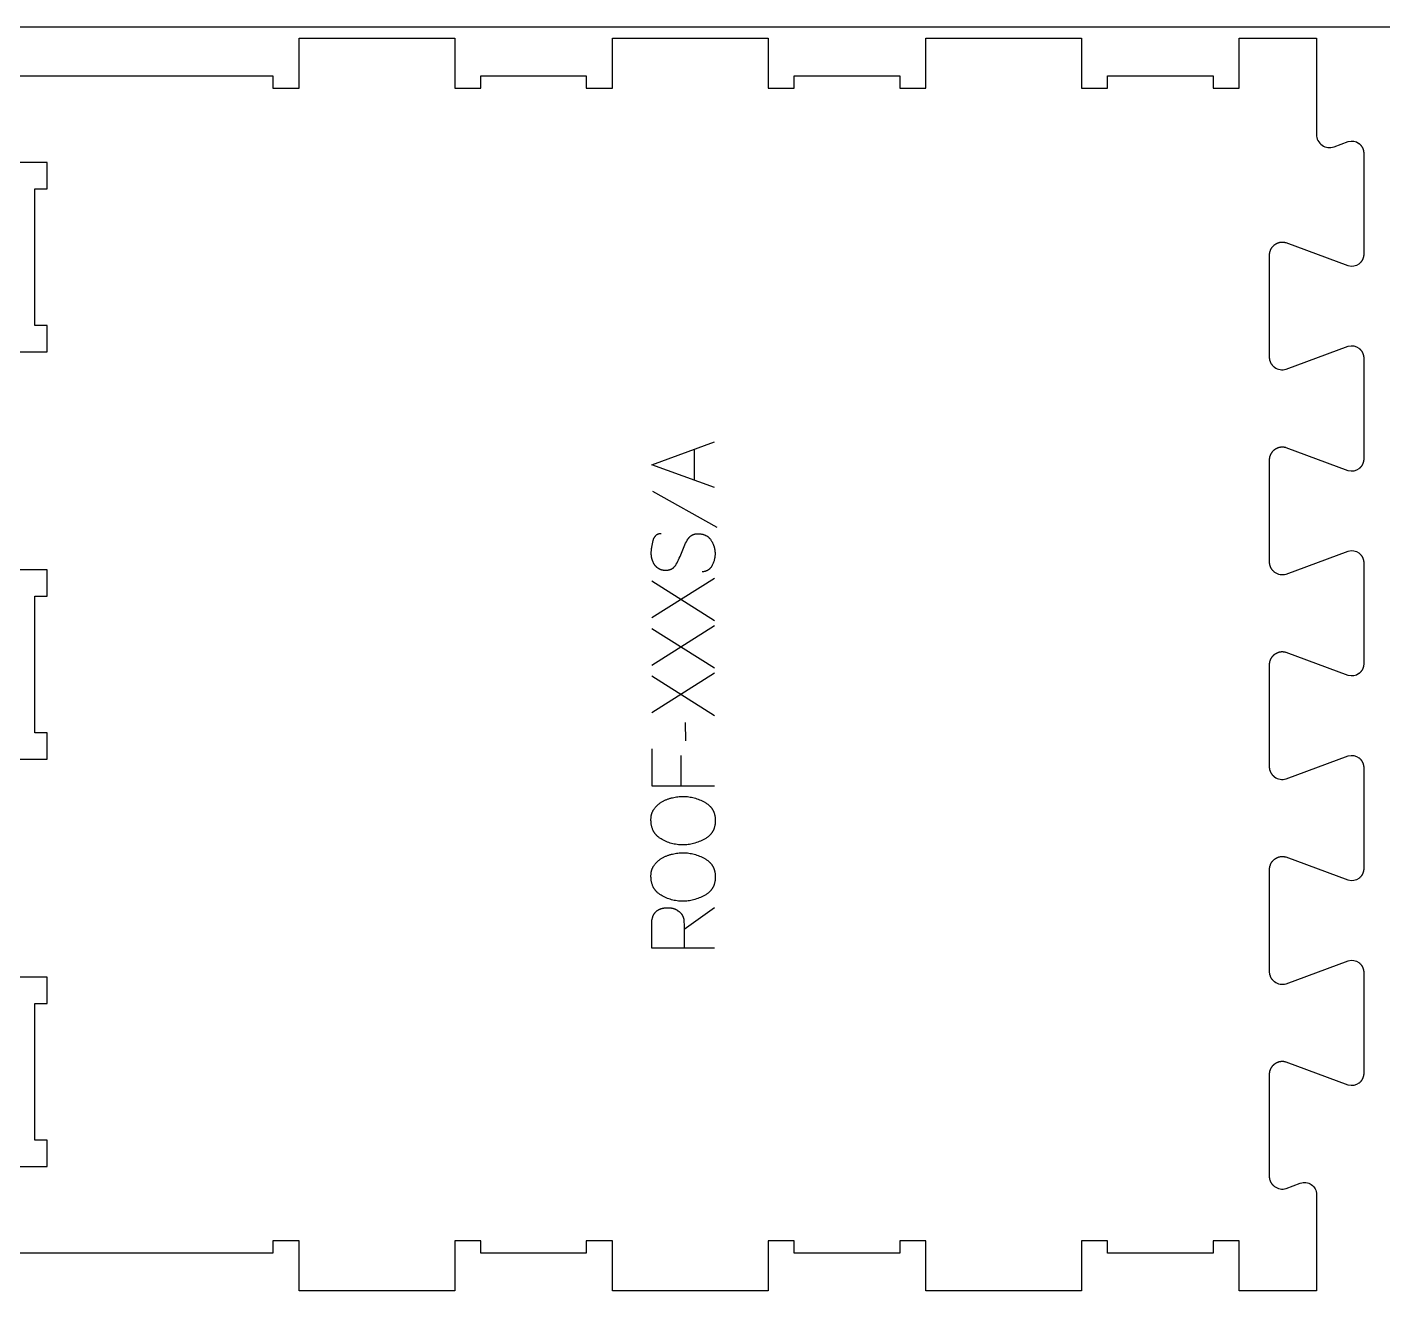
# Model space of a CAD drawing. Extents: x 0 to 4485, y 0 to 17041.
# Drawn here: x 648 to 1297, y 12606 to 13216 of the extents above; entities that cross this region are included whole.
import ezdxf

# ---------------------------------------------------------------- set-up
doc = ezdxf.new("R2010")
doc.units = 0
for name, color, linetype in [('0_SHEET_SPRUCEPLY_2440X122', 1, 'CONTINUOUS'), ('1_ANYTOOL_1MMDEEP_LABELS_S', 2, 'CONTINUOUS'), ('4_ANYTOOL_CUTTHROUGH_OUTSI', 5, 'CONTINUOUS')]:
    doc.layers.add(name, color=color, linetype=linetype)

msp = doc.modelspace()

# ---------------------------------------------------------------- linework, layer by layer
at = {"layer": '0_SHEET_SPRUCEPLY_2440X122'}
msp.add_lwpolyline([(371.7, 13215.62), (371.7, 11995.62), (2811.7, 11995.62), (2811.7, 13215.62)], close=True, dxfattribs=at)
at = {"layer": '1_ANYTOOL_1MMDEEP_LABELS_S', "color": 2}
for points in [[(976.97, 12995.24), (946.97, 13006.13), (976.97, 13017.19)], [(967.41, 12998.72), (967.41, 13013.63)], [(947.44, 12993.53), (978.21, 12976.34)], [(951.56, 12973.22), (951.37, 12973.21), (951.27, 12973.21), (951.18, 12973.2), (951.09, 12973.2), (951, 12973.19), (950.91, 12973.18), (950.83, 12973.16), (950.74, 12973.15), (950.66, 12973.14), (950.57, 12973.12), (950.49, 12973.1), (950.41, 12973.08), (950.32, 12973.06), (950.24, 12973.04), (950.16, 12973.01), (950.09, 12972.98), (950.01, 12972.96), (949.93, 12972.93), (949.86, 12972.9), (949.78, 12972.86), (949.71, 12972.83), (949.64, 12972.79), (949.57, 12972.75), (949.5, 12972.72), (949.43, 12972.67), (949.36, 12972.63), (949.29, 12972.59), (949.23, 12972.54), (949.16, 12972.5), (949.1, 12972.45), (949.04, 12972.4), (948.98, 12972.34), (948.91, 12972.29), (948.85, 12972.24), (948.8, 12972.18), (948.74, 12972.12), (948.68, 12972.06), (948.63, 12972), (948.57, 12971.94), (948.52, 12971.87), (948.47, 12971.8), (948.41, 12971.74), (948.36, 12971.67), (948.31, 12971.6), (948.27, 12971.52), (948.22, 12971.45), (948.17, 12971.37), (948.13, 12971.29), (948.08, 12971.21), (948.04, 12971.13), (948, 12971.05), (947.92, 12970.88), (947.84, 12970.71), (947.76, 12970.52), (947.7, 12970.33), (947.63, 12970.14), (947.57, 12969.94), (947.35, 12969.12), (947.16, 12968.33), (946.99, 12967.54), (946.86, 12966.77), (946.81, 12966.39), (946.76, 12966.01), (946.72, 12965.64), (946.69, 12965.27), (946.66, 12964.91), (946.64, 12964.54), (946.63, 12964.19), (946.63, 12963.83), (946.63, 12963.64), (946.63, 12963.44), (946.64, 12963.25), (946.65, 12963.06), (946.67, 12962.87), (946.69, 12962.68), (946.71, 12962.49), (946.74, 12962.31), (946.77, 12962.12), (946.8, 12961.94), (946.84, 12961.76), (946.88, 12961.57), (946.93, 12961.39), (946.98, 12961.22), (947.03, 12961.04), (947.08, 12960.86), (947.14, 12960.69), (947.2, 12960.51), (947.27, 12960.34), (947.34, 12960.17), (947.41, 12960), (947.49, 12959.83), (947.57, 12959.67), (947.65, 12959.5), (947.74, 12959.33), (947.83, 12959.17), (947.92, 12959.01), (948.02, 12958.85), (948.12, 12958.69), (948.23, 12958.53), (948.34, 12958.37), (948.45, 12958.22), (948.56, 12958.06), (948.68, 12957.91), (948.8, 12957.77), (948.93, 12957.63), (949.06, 12957.5), (949.19, 12957.37), (949.32, 12957.25), (949.46, 12957.13), (949.6, 12957.01), (949.74, 12956.91), (949.88, 12956.8), (950.03, 12956.7), (950.19, 12956.61), (950.34, 12956.52), (950.5, 12956.43), (950.66, 12956.35), (950.82, 12956.28), (950.99, 12956.21), (951.16, 12956.14), (951.34, 12956.08), (951.51, 12956.02), (951.69, 12955.97), (951.87, 12955.93), (952.06, 12955.89), (952.25, 12955.85), (952.44, 12955.82), (952.64, 12955.79), (952.83, 12955.77), (953.03, 12955.75), (953.24, 12955.74), (953.44, 12955.73), (953.66, 12955.73), (953.87, 12955.73), (954.08, 12955.74), (954.29, 12955.76), (954.49, 12955.77), (954.69, 12955.8), (954.89, 12955.83), (955.08, 12955.87), (955.27, 12955.91), (955.46, 12955.95), (955.64, 12956.01), (955.82, 12956.06), (955.99, 12956.13), (956.08, 12956.16), (956.16, 12956.2), (956.25, 12956.23), (956.33, 12956.27), (956.41, 12956.31), (956.5, 12956.35), (956.58, 12956.39), (956.66, 12956.44), (956.73, 12956.48), (956.81, 12956.53), (956.89, 12956.58), (956.96, 12956.63), (957.04, 12956.68), (957.11, 12956.73), (957.19, 12956.78), (957.26, 12956.84), (957.33, 12956.89), (957.4, 12956.95), (957.47, 12957.01), (957.54, 12957.07), (957.6, 12957.13), (957.67, 12957.19), (957.74, 12957.26), (957.8, 12957.32), (957.93, 12957.46), (958.05, 12957.6), (958.17, 12957.74), (958.29, 12957.9), (958.4, 12958.05), (958.51, 12958.22), (958.61, 12958.38), (958.71, 12958.56), (959.1, 12959.27), (959.48, 12960.01), (959.85, 12960.75), (960.21, 12961.52), (960.55, 12962.3), (960.89, 12963.09), (961.21, 12963.9), (961.52, 12964.73), (961.83, 12965.56), (962.16, 12966.36), (962.5, 12967.15), (962.86, 12967.91), (963.24, 12968.66), (963.63, 12969.38), (964.03, 12970.09), (964.46, 12970.77), (964.56, 12970.94), (964.68, 12971.1), (964.79, 12971.25), (964.85, 12971.33), (964.92, 12971.4), (964.98, 12971.47), (965.04, 12971.54), (965.1, 12971.61), (965.17, 12971.68), (965.23, 12971.75), (965.3, 12971.81), (965.37, 12971.87), (965.44, 12971.94), (965.51, 12972), (965.58, 12972.05), (965.65, 12972.11), (965.72, 12972.17), (965.8, 12972.22), (965.87, 12972.27), (965.95, 12972.33), (966.02, 12972.38), (966.1, 12972.42), (966.18, 12972.47), (966.26, 12972.52), (966.34, 12972.56), (966.42, 12972.6), (966.5, 12972.65), (966.59, 12972.68), (966.67, 12972.72), (966.76, 12972.76), (966.84, 12972.8), (966.93, 12972.83), (967.02, 12972.86), (967.11, 12972.89), (967.2, 12972.92), (967.29, 12972.95), (967.38, 12972.98), (967.57, 12973.02), (967.76, 12973.07), (967.96, 12973.1), (968.16, 12973.14), (968.36, 12973.16), (968.57, 12973.18), (968.78, 12973.19), (969, 12973.2), (969.22, 12973.2), (969.44, 12973.2), (969.67, 12973.19), (969.9, 12973.17), (970.13, 12973.15), (970.36, 12973.13), (970.58, 12973.09), (970.8, 12973.06), (971.02, 12973.02), (971.23, 12972.97), (971.44, 12972.92), (971.64, 12972.86), (971.84, 12972.8), (972.04, 12972.73), (972.24, 12972.66), (972.43, 12972.59), (972.61, 12972.5), (972.8, 12972.42), (972.97, 12972.33), (973.15, 12972.23), (973.32, 12972.13), (973.49, 12972.02), (973.65, 12971.91), (973.81, 12971.79), (973.97, 12971.67), (974.12, 12971.55), (974.27, 12971.41), (974.42, 12971.28), (974.56, 12971.13), (974.7, 12970.99), (974.83, 12970.84), (974.96, 12970.68), (975.09, 12970.52), (975.21, 12970.35), (975.33, 12970.18), (975.45, 12970), (975.67, 12969.64), (975.88, 12969.28), (976.07, 12968.91), (976.25, 12968.54), (976.41, 12968.16), (976.56, 12967.78), (976.63, 12967.59), (976.7, 12967.4), (976.76, 12967.21), (976.82, 12967.02), (976.88, 12966.82), (976.93, 12966.63), (976.98, 12966.43), (977.03, 12966.24), (977.07, 12966.04), (977.11, 12965.84), (977.15, 12965.64), (977.18, 12965.44), (977.21, 12965.24), (977.23, 12965.04), (977.27, 12964.63), (977.3, 12964.22), (977.31, 12963.81), (977.31, 12963.4), (977.3, 12962.99), (977.27, 12962.58), (977.23, 12962.18), (977.18, 12961.79), (977.12, 12961.4), (977.04, 12961.01), (976.95, 12960.63), (976.85, 12960.26), (976.73, 12959.88), (976.6, 12959.52), (976.46, 12959.15), (976.31, 12958.79), (976.14, 12958.44), (975.96, 12958.09), (975.77, 12957.74), (975.67, 12957.58), (975.57, 12957.41), (975.46, 12957.25), (975.35, 12957.1), (975.24, 12956.95), (975.12, 12956.81), (975, 12956.68), (974.88, 12956.54), (974.76, 12956.42), (974.63, 12956.3), (974.5, 12956.18), (974.37, 12956.07), (974.3, 12956.02), (974.23, 12955.97), (974.16, 12955.92), (974.09, 12955.87), (974.02, 12955.82), (973.95, 12955.78), (973.88, 12955.73), (973.81, 12955.69), (973.74, 12955.65), (973.66, 12955.6), (973.59, 12955.56), (973.51, 12955.53), (973.43, 12955.49), (973.36, 12955.45), (973.28, 12955.42), (973.2, 12955.39), (973.12, 12955.36), (973.04, 12955.33), (972.96, 12955.3), (972.88, 12955.27), (972.71, 12955.22), (972.55, 12955.17), (972.38, 12955.13), (972.2, 12955.1), (972.03, 12955.07), (971.85, 12955.04), (971.66, 12955.03), (971.48, 12955.01), (971.29, 12955), (971.1, 12955)], [(976.97, 12951.83), (946.97, 12932.89)], [(946.97, 12950.59), (976.97, 12931.69)], [(976.97, 12929.12), (946.97, 12910.17)], [(946.97, 12927.87), (976.97, 12908.97)], [(976.97, 12906.4), (946.97, 12887.46)], [(946.97, 12905.16), (976.97, 12886.26)], [(963.08, 12882.83), (963.17, 12874.04)], [(946.97, 12870.19), (946.97, 12852.53), (976.97, 12852.53)], [(960.94, 12867.02), (960.94, 12852.53)], [(976.97, 12774.92), (946.97, 12774.92), (946.97, 12786.27), (946.98, 12786.76), (947, 12787.24), (947.02, 12787.47), (947.04, 12787.7), (947.06, 12787.92), (947.09, 12788.14), (947.12, 12788.36), (947.16, 12788.57), (947.2, 12788.78), (947.25, 12788.98), (947.29, 12789.18), (947.34, 12789.38), (947.4, 12789.57), (947.46, 12789.76), (947.52, 12789.95), (947.59, 12790.13), (947.66, 12790.3), (947.74, 12790.48), (947.81, 12790.65), (947.9, 12790.81), (947.98, 12790.97), (948.07, 12791.13), (948.17, 12791.28), (948.26, 12791.43), (948.37, 12791.58), (948.47, 12791.72), (948.58, 12791.86), (948.69, 12791.99), (948.81, 12792.13), (948.93, 12792.25), (949.05, 12792.37), (949.18, 12792.49), (949.31, 12792.61), (949.45, 12792.72), (949.59, 12792.83), (949.73, 12792.93), (949.88, 12793.03), (950.03, 12793.12), (950.19, 12793.22), (950.35, 12793.3), (950.51, 12793.39), (950.68, 12793.47), (950.85, 12793.54), (951.02, 12793.61), (951.2, 12793.68), (951.38, 12793.75), (951.57, 12793.81), (951.76, 12793.86), (951.95, 12793.92), (952.15, 12793.96), (952.35, 12794.01), (952.55, 12794.05), (952.76, 12794.09), (952.97, 12794.12), (953.19, 12794.15), (953.41, 12794.17), (953.63, 12794.2), (953.86, 12794.21), (954.33, 12794.24), (954.81, 12794.24), (954.99, 12794.24), (955.16, 12794.24), (955.34, 12794.23), (955.51, 12794.22), (955.68, 12794.2), (955.86, 12794.18), (956.03, 12794.16), (956.2, 12794.13), (956.37, 12794.1), (956.53, 12794.07), (956.7, 12794.03), (956.87, 12793.99), (957.03, 12793.95), (957.2, 12793.9), (957.36, 12793.85), (957.52, 12793.8), (957.68, 12793.74), (957.85, 12793.68), (958, 12793.62), (958.16, 12793.55), (958.32, 12793.48), (958.48, 12793.4), (958.63, 12793.33), (958.79, 12793.24), (958.94, 12793.16), (959.1, 12793.07), (959.25, 12792.98), (959.4, 12792.88), (959.55, 12792.78), (959.7, 12792.68), (959.85, 12792.58), (960, 12792.47), (960.14, 12792.35), (960.28, 12792.24), (960.42, 12792.12), (960.55, 12792), (960.68, 12791.88), (960.8, 12791.76), (960.92, 12791.63), (961.03, 12791.5), (961.14, 12791.37), (961.25, 12791.24), (961.35, 12791.1), (961.45, 12790.96), (961.54, 12790.82), (961.63, 12790.68), (961.71, 12790.53), (961.79, 12790.38), (961.86, 12790.23), (961.93, 12790.08), (962, 12789.92), (962.06, 12789.77), (962.11, 12789.61), (962.17, 12789.44), (962.21, 12789.28), (962.26, 12789.11), (962.29, 12788.94), (962.33, 12788.77), (962.36, 12788.6), (962.38, 12788.42), (962.4, 12788.24), (962.42, 12788.06), (962.43, 12787.87), (962.51, 12785.95), (962.53, 12783.92), (962.53, 12774.96)], [(962.53, 12783.92), (977.01, 12794.37)]]:
    msp.add_lwpolyline(points, dxfattribs=at)
for points in [[(946.63, 12836.33), (946.63, 12836.7), (946.65, 12837.07), (946.68, 12837.42), (946.72, 12837.77), (946.74, 12837.95), (946.77, 12838.12), (946.8, 12838.29), (946.83, 12838.45), (946.87, 12838.62), (946.91, 12838.78), (946.95, 12838.95), (947, 12839.11), (947.04, 12839.26), (947.09, 12839.42), (947.15, 12839.58), (947.2, 12839.73), (947.26, 12839.88), (947.33, 12840.03), (947.39, 12840.18), (947.46, 12840.32), (947.53, 12840.47), (947.6, 12840.61), (947.68, 12840.75), (947.76, 12840.89), (947.84, 12841.03), (947.93, 12841.16), (948.01, 12841.3), (948.11, 12841.43), (948.29, 12841.69), (948.49, 12841.94), (948.69, 12842.19), (948.89, 12842.43), (949.11, 12842.67), (949.33, 12842.9), (949.55, 12843.12), (949.78, 12843.34), (950.02, 12843.56), (950.26, 12843.76), (950.51, 12843.96), (950.77, 12844.16), (951.03, 12844.35), (951.3, 12844.53), (951.57, 12844.71), (951.86, 12844.88), (952.14, 12845.05), (952.43, 12845.21), (952.72, 12845.36), (953.02, 12845.51), (953.32, 12845.65), (953.62, 12845.79), (953.93, 12845.92), (954.24, 12846.05), (954.56, 12846.17), (954.88, 12846.28), (955.2, 12846.39), (955.53, 12846.5), (955.86, 12846.59), (956.19, 12846.68), (956.53, 12846.77), (956.87, 12846.85), (957.55, 12847), (958.23, 12847.12), (958.9, 12847.23), (959.56, 12847.32), (960.21, 12847.39), (960.86, 12847.43), (961.51, 12847.46), (962.14, 12847.47), (962.78, 12847.46), (963.42, 12847.43), (964.05, 12847.38), (964.69, 12847.3), (965.33, 12847.2), (965.97, 12847.08), (966.6, 12846.94), (967.24, 12846.78), (967.88, 12846.6), (968.52, 12846.39), (969.15, 12846.17), (969.79, 12845.92), (970.43, 12845.65), (971.07, 12845.36), (971.7, 12845.04), (972.34, 12844.71), (972.65, 12844.53), (972.96, 12844.35), (973.25, 12844.16), (973.54, 12843.97), (973.81, 12843.77), (974.07, 12843.56), (974.33, 12843.35), (974.57, 12843.13), (974.69, 12843.02), (974.81, 12842.9), (974.92, 12842.79), (975.03, 12842.67), (975.14, 12842.55), (975.24, 12842.43), (975.35, 12842.31), (975.45, 12842.19), (975.55, 12842.06), (975.64, 12841.94), (975.74, 12841.81), (975.83, 12841.68), (975.92, 12841.55), (976, 12841.42), (976.08, 12841.28), (976.17, 12841.15), (976.24, 12841.01), (976.32, 12840.87), (976.39, 12840.73), (976.46, 12840.59), (976.53, 12840.45), (976.6, 12840.3), (976.66, 12840.15), (976.72, 12840.01), (976.78, 12839.86), (976.84, 12839.71), (976.89, 12839.55), (976.94, 12839.4), (977.04, 12839.09), (977.12, 12838.77), (977.2, 12838.44), (977.26, 12838.11), (977.32, 12837.77), (977.36, 12837.43), (977.4, 12837.08), (977.42, 12836.72), (977.44, 12836.36), (977.44, 12835.99), (977.44, 12835.61), (977.42, 12835.23), (977.4, 12834.86), (977.36, 12834.5), (977.31, 12834.14), (977.26, 12833.79), (977.19, 12833.45), (977.12, 12833.11), (977.03, 12832.79), (976.93, 12832.46), (976.88, 12832.3), (976.83, 12832.15), (976.77, 12831.99), (976.71, 12831.84), (976.65, 12831.69), (976.58, 12831.54), (976.52, 12831.39), (976.45, 12831.24), (976.38, 12831.09), (976.3, 12830.95), (976.22, 12830.81), (976.14, 12830.67), (976.06, 12830.53), (975.98, 12830.39), (975.89, 12830.26), (975.8, 12830.12), (975.71, 12829.99), (975.61, 12829.86), (975.52, 12829.73), (975.42, 12829.6), (975.31, 12829.48), (975.21, 12829.35), (975.1, 12829.23), (974.99, 12829.11), (974.88, 12828.99), (974.76, 12828.88), (974.64, 12828.76), (974.52, 12828.65), (974.4, 12828.53), (974.28, 12828.42), (974.02, 12828.21), (973.75, 12828), (973.47, 12827.8), (973.18, 12827.6), (972.88, 12827.41), (972.57, 12827.23), (972.26, 12827.05), (971.61, 12826.72), (970.96, 12826.4), (970.31, 12826.11), (969.66, 12825.84), (969.01, 12825.59), (968.36, 12825.37), (967.71, 12825.16), (967.06, 12824.98), (966.41, 12824.82), (965.76, 12824.68), (965.1, 12824.56), (964.45, 12824.46), (963.8, 12824.38), (963.15, 12824.33), (962.49, 12824.3), (961.84, 12824.29), (961.15, 12824.3), (960.46, 12824.33), (959.78, 12824.39), (959.1, 12824.47), (958.43, 12824.57), (957.77, 12824.69), (957.11, 12824.84), (956.46, 12825.01), (955.81, 12825.2), (955.17, 12825.42), (954.53, 12825.65), (953.91, 12825.91), (953.28, 12826.2), (952.66, 12826.5), (952.05, 12826.83), (951.45, 12827.18), (951.15, 12827.36), (950.86, 12827.56), (950.59, 12827.75), (950.32, 12827.96), (950.06, 12828.17), (949.81, 12828.38), (949.57, 12828.61), (949.34, 12828.84), (949.23, 12828.95), (949.12, 12829.07), (949.01, 12829.19), (948.91, 12829.32), (948.8, 12829.44), (948.7, 12829.57), (948.61, 12829.69), (948.51, 12829.82), (948.42, 12829.95), (948.33, 12830.09), (948.24, 12830.22), (948.15, 12830.36), (948.07, 12830.49), (947.99, 12830.63), (947.91, 12830.77), (947.83, 12830.91), (947.76, 12831.06), (947.69, 12831.2), (947.55, 12831.5), (947.42, 12831.8), (947.3, 12832.11), (947.2, 12832.43), (947.1, 12832.75), (947.01, 12833.08), (946.93, 12833.41), (946.86, 12833.75), (946.8, 12834.1), (946.74, 12834.46), (946.7, 12834.82), (946.67, 12835.19), (946.65, 12835.56), (946.63, 12835.94)], [(946.63, 12809.37), (946.63, 12809.74), (946.65, 12810.11), (946.68, 12810.47), (946.72, 12810.82), (946.74, 12810.99), (946.77, 12811.16), (946.8, 12811.33), (946.83, 12811.5), (946.87, 12811.66), (946.91, 12811.83), (946.95, 12811.99), (947, 12812.15), (947.04, 12812.31), (947.09, 12812.46), (947.15, 12812.62), (947.2, 12812.77), (947.26, 12812.92), (947.33, 12813.07), (947.39, 12813.22), (947.46, 12813.37), (947.53, 12813.51), (947.6, 12813.65), (947.68, 12813.79), (947.76, 12813.93), (947.84, 12814.07), (947.93, 12814.21), (948.01, 12814.34), (948.11, 12814.47), (948.29, 12814.73), (948.49, 12814.99), (948.69, 12815.23), (948.89, 12815.48), (949.11, 12815.71), (949.33, 12815.94), (949.55, 12816.17), (949.78, 12816.39), (950.02, 12816.6), (950.26, 12816.81), (950.51, 12817.01), (950.77, 12817.2), (951.03, 12817.39), (951.3, 12817.57), (951.57, 12817.75), (951.86, 12817.92), (952.14, 12818.09), (952.43, 12818.25), (952.72, 12818.4), (953.02, 12818.55), (953.32, 12818.7), (953.62, 12818.83), (953.93, 12818.96), (954.24, 12819.09), (954.56, 12819.21), (954.88, 12819.33), (955.2, 12819.44), (955.53, 12819.54), (955.86, 12819.64), (956.19, 12819.73), (956.53, 12819.81), (956.87, 12819.89), (957.55, 12820.04), (958.23, 12820.17), (958.9, 12820.27), (959.56, 12820.36), (960.21, 12820.43), (960.86, 12820.48), (961.51, 12820.51), (962.14, 12820.52), (962.78, 12820.51), (963.42, 12820.47), (964.05, 12820.42), (964.69, 12820.34), (965.33, 12820.25), (965.97, 12820.13), (966.6, 12819.99), (967.24, 12819.82), (967.88, 12819.64), (968.52, 12819.44), (969.15, 12819.21), (969.79, 12818.96), (970.43, 12818.69), (971.07, 12818.4), (971.7, 12818.09), (972.34, 12817.75), (972.65, 12817.58), (972.96, 12817.39), (973.25, 12817.21), (973.54, 12817.01), (973.81, 12816.81), (974.07, 12816.6), (974.33, 12816.39), (974.57, 12816.17), (974.69, 12816.06), (974.81, 12815.94), (974.92, 12815.83), (975.03, 12815.71), (975.14, 12815.59), (975.24, 12815.47), (975.35, 12815.35), (975.45, 12815.23), (975.55, 12815.1), (975.64, 12814.98), (975.74, 12814.85), (975.83, 12814.72), (975.92, 12814.59), (976, 12814.46), (976.08, 12814.32), (976.17, 12814.19), (976.24, 12814.05), (976.32, 12813.91), (976.39, 12813.77), (976.46, 12813.63), (976.53, 12813.49), (976.6, 12813.34), (976.66, 12813.2), (976.72, 12813.05), (976.78, 12812.9), (976.84, 12812.75), (976.89, 12812.6), (976.94, 12812.44), (977.04, 12812.13), (977.12, 12811.81), (977.2, 12811.48), (977.26, 12811.15), (977.32, 12810.81), (977.36, 12810.47), (977.4, 12810.12), (977.42, 12809.76), (977.44, 12809.4), (977.44, 12809.03), (977.44, 12808.65), (977.42, 12808.27), (977.4, 12807.9), (977.36, 12807.54), (977.31, 12807.18), (977.26, 12806.84), (977.19, 12806.49), (977.12, 12806.16), (977.03, 12805.83), (976.93, 12805.51), (976.88, 12805.35), (976.83, 12805.19), (976.77, 12805.03), (976.71, 12804.88), (976.65, 12804.73), (976.58, 12804.58), (976.52, 12804.43), (976.45, 12804.28), (976.38, 12804.14), (976.3, 12803.99), (976.22, 12803.85), (976.14, 12803.71), (976.06, 12803.57), (975.98, 12803.43), (975.89, 12803.3), (975.8, 12803.17), (975.71, 12803.03), (975.61, 12802.9), (975.52, 12802.77), (975.42, 12802.65), (975.31, 12802.52), (975.21, 12802.4), (975.1, 12802.28), (974.99, 12802.15), (974.88, 12802.04), (974.76, 12801.92), (974.64, 12801.8), (974.52, 12801.69), (974.4, 12801.58), (974.28, 12801.47), (974.02, 12801.25), (973.75, 12801.04), (973.47, 12800.84), (973.18, 12800.64), (972.88, 12800.45), (972.57, 12800.27), (972.26, 12800.09), (971.61, 12799.76), (970.96, 12799.45), (970.31, 12799.16), (969.66, 12798.89), (969.01, 12798.64), (968.36, 12798.41), (967.71, 12798.2), (967.06, 12798.02), (966.41, 12797.86), (965.76, 12797.72), (965.1, 12797.6), (964.45, 12797.5), (963.8, 12797.43), (963.15, 12797.37), (962.49, 12797.34), (961.84, 12797.33), (961.15, 12797.34), (960.46, 12797.38), (959.78, 12797.43), (959.1, 12797.51), (958.43, 12797.61), (957.77, 12797.74), (957.11, 12797.88), (956.46, 12798.05), (955.81, 12798.25), (955.17, 12798.46), (954.53, 12798.7), (953.91, 12798.96), (953.28, 12799.24), (952.66, 12799.55), (952.05, 12799.87), (951.45, 12800.22), (951.15, 12800.41), (950.86, 12800.6), (950.59, 12800.8), (950.32, 12801), (950.06, 12801.21), (949.81, 12801.43), (949.57, 12801.65), (949.34, 12801.88), (949.23, 12802), (949.12, 12802.12), (949.01, 12802.24), (948.91, 12802.36), (948.8, 12802.48), (948.7, 12802.61), (948.61, 12802.74), (948.51, 12802.87), (948.42, 12803), (948.33, 12803.13), (948.24, 12803.26), (948.15, 12803.4), (948.07, 12803.54), (947.99, 12803.67), (947.91, 12803.81), (947.83, 12803.96), (947.76, 12804.1), (947.69, 12804.25), (947.55, 12804.54), (947.42, 12804.84), (947.3, 12805.15), (947.2, 12805.47), (947.1, 12805.79), (947.01, 12806.12), (946.93, 12806.45), (946.86, 12806.8), (946.8, 12807.14), (946.74, 12807.5), (946.7, 12807.86), (946.67, 12808.23), (946.65, 12808.6), (946.63, 12808.99)]]:
    msp.add_lwpolyline(points, close=True, dxfattribs=at)
at = {"layer": '4_ANYTOOL_CUTTHROUGH_OUTSI', "color": 5}
msp.add_lwpolyline([(633.69, 13192.37), (765.69, 13192.37), (765.69, 13186.37), (778.19, 13186.37), (778.19, 13210.37), (852.69, 13210.37), (852.69, 13186.37), (865.19, 13186.37), (865.19, 13192.37), (915.69, 13192.37), (915.69, 13186.37), (928.19, 13186.37), (928.19, 13210.37), (1002.69, 13210.37), (1002.69, 13186.37), (1015.19, 13186.37), (1015.19, 13192.37), (1065.69, 13192.37), (1065.69, 13186.37), (1078.19, 13186.37), (1078.19, 13210.37), (1152.69, 13210.37), (1152.69, 13186.37), (1165.19, 13186.37), (1165.19, 13192.37), (1215.69, 13192.37), (1215.69, 13186.37), (1228.19, 13186.37), (1228.19, 13210.37), (1265.19, 13210.37), (1265.19, 13164.23), (1265.19, 13164.23, 0.522088), (1273.6, 13158.37), (1280.41, 13160.88, -0.236725), (1285.48, 13159.98), (1285.61, 13159.88), (1285.74, 13159.78), (1285.86, 13159.68), (1285.98, 13159.56), (1286.1, 13159.45), (1286.22, 13159.33), (1286.33, 13159.21), (1286.44, 13159.08), (1286.55, 13158.95), (1286.65, 13158.82), (1286.75, 13158.68), (1286.85, 13158.54), (1286.94, 13158.4), (1287.03, 13158.25), (1287.11, 13158.1), (1287.19, 13157.95), (1287.26, 13157.8), (1287.33, 13157.64), (1287.4, 13157.49), (1287.46, 13157.33), (1287.51, 13157.17), (1287.56, 13157), (1287.61, 13156.84), (1287.65, 13156.68), (1287.69, 13156.51), (1287.72, 13156.35), (1287.74, 13156.19), (1287.76, 13156.02), (1287.78, 13155.86), (1287.79, 13155.69), (1287.8, 13155.53), (1287.8, 13155.37), (1287.8, 13106.86), (1287.8, 13106.7), (1287.79, 13106.54), (1287.78, 13106.38), (1287.76, 13106.21), (1287.74, 13106.05), (1287.72, 13105.88), (1287.69, 13105.72), (1287.65, 13105.56), (1287.61, 13105.39), (1287.56, 13105.23), (1287.51, 13105.07), (1287.46, 13104.91), (1287.4, 13104.75), (1287.33, 13104.59), (1287.26, 13104.44), (1287.19, 13104.28), (1287.11, 13104.13), (1287.03, 13103.98), (1286.94, 13103.84), (1286.85, 13103.69), (1286.75, 13103.55), (1286.65, 13103.42), (1286.55, 13103.28), (1286.44, 13103.15), (1286.33, 13103.03), (1286.22, 13102.9), (1286.1, 13102.78), (1285.98, 13102.67), (1285.86, 13102.56), (1285.74, 13102.45), (1285.61, 13102.35), (1285.48, 13102.25, -0.236725), (1280.41, 13101.35), (1250.63, 13112.35), (1250.62, 13112.36), (1250.62, 13112.36), (1250.45, 13112.4), (1250.28, 13112.45), (1250.11, 13112.49), (1249.93, 13112.52), (1249.75, 13112.55), (1249.58, 13112.58), (1249.39, 13112.59), (1249.21, 13112.61), (1249.03, 13112.62), (1248.85, 13112.62), (1248.66, 13112.62), (1248.48, 13112.61), (1248.29, 13112.6), (1248.11, 13112.58), (1247.93, 13112.56), (1247.74, 13112.53), (1247.56, 13112.49), (1247.38, 13112.45), (1247.2, 13112.41), (1247.02, 13112.35), (1246.85, 13112.3), (1246.68, 13112.24), (1246.5, 13112.17), (1246.33, 13112.1), (1246.17, 13112.03), (1246.01, 13111.95), (1245.85, 13111.86), (1245.69, 13111.78), (1245.53, 13111.68), (1245.38, 13111.59), (1245.24, 13111.49), (1245.1, 13111.38), (1244.96, 13111.28), (1244.82, 13111.17), (1244.68, 13111.05), (1244.55, 13110.93), (1244.42, 13110.8), (1244.3, 13110.68), (1244.17, 13110.54), (1244.05, 13110.4), (1243.94, 13110.26), (1243.82, 13110.12), (1243.72, 13109.97), (1243.61, 13109.82), (1243.51, 13109.66), (1243.42, 13109.5), (1243.33, 13109.34), (1243.24, 13109.18), (1243.16, 13109.01), (1243.09, 13108.84), (1243.01, 13108.67), (1242.95, 13108.5), (1242.89, 13108.32), (1242.83, 13108.15), (1242.78, 13107.97), (1242.74, 13107.79), (1242.7, 13107.61), (1242.67, 13107.44), (1242.64, 13107.26), (1242.62, 13107.08), (1242.6, 13106.9), (1242.59, 13106.72), (1242.58, 13106.55), (1242.58, 13106.37), (1242.58, 13057.86), (1242.58, 13057.69), (1242.59, 13057.51), (1242.6, 13057.33), (1242.62, 13057.16), (1242.64, 13056.98), (1242.67, 13056.8), (1242.7, 13056.62), (1242.74, 13056.44), (1242.78, 13056.26), (1242.83, 13056.09), (1242.89, 13055.91), (1242.95, 13055.74), (1243.01, 13055.57), (1243.09, 13055.39), (1243.16, 13055.23), (1243.24, 13055.06), (1243.33, 13054.89), (1243.42, 13054.73), (1243.51, 13054.57), (1243.61, 13054.42), (1243.72, 13054.27), (1243.82, 13054.12), (1243.94, 13053.97), (1244.05, 13053.83), (1244.17, 13053.69), (1244.3, 13053.56), (1244.42, 13053.43), (1244.55, 13053.31), (1244.68, 13053.18), (1244.82, 13053.07), (1244.96, 13052.96), (1245.1, 13052.85, 0.237079), (1250.62, 13051.88), (1250.63, 13051.88), (1250.64, 13051.88), (1280.41, 13062.88), (1280.41, 13062.88, -0.236725), (1285.48, 13061.98), (1285.61, 13061.88), (1285.74, 13061.78), (1285.86, 13061.68), (1285.98, 13061.56), (1286.1, 13061.45), (1286.22, 13061.33), (1286.33, 13061.21), (1286.44, 13061.08), (1286.55, 13060.95), (1286.65, 13060.82), (1286.75, 13060.68), (1286.85, 13060.54), (1286.94, 13060.4), (1287.03, 13060.25), (1287.11, 13060.1), (1287.19, 13059.95), (1287.26, 13059.8), (1287.33, 13059.64), (1287.4, 13059.49), (1287.46, 13059.33), (1287.51, 13059.17), (1287.56, 13059), (1287.61, 13058.84), (1287.65, 13058.68), (1287.69, 13058.51), (1287.72, 13058.35), (1287.74, 13058.19), (1287.76, 13058.02), (1287.78, 13057.86), (1287.79, 13057.69), (1287.8, 13057.53), (1287.8, 13057.37), (1287.8, 13008.86), (1287.8, 13008.7), (1287.79, 13008.54), (1287.78, 13008.38), (1287.76, 13008.21), (1287.74, 13008.05), (1287.72, 13007.88), (1287.68, 13007.72), (1287.65, 13007.56), (1287.61, 13007.39), (1287.56, 13007.23), (1287.51, 13007.07), (1287.46, 13006.91), (1287.4, 13006.75), (1287.33, 13006.59), (1287.26, 13006.44), (1287.19, 13006.28), (1287.11, 13006.13), (1287.03, 13005.98), (1286.94, 13005.84), (1286.85, 13005.69), (1286.75, 13005.55), (1286.65, 13005.42), (1286.55, 13005.28), (1286.44, 13005.15), (1286.33, 13005.03), (1286.22, 13004.9), (1286.1, 13004.78), (1285.98, 13004.67), (1285.86, 13004.56), (1285.74, 13004.45), (1285.61, 13004.35), (1285.48, 13004.25, -0.236725), (1280.41, 13003.35), (1250.63, 13014.35), (1250.62, 13014.36), (1250.62, 13014.36), (1250.45, 13014.4), (1250.28, 13014.45), (1250.11, 13014.49), (1249.93, 13014.52), (1249.75, 13014.55), (1249.57, 13014.58), (1249.39, 13014.59), (1249.21, 13014.61), (1249.03, 13014.62), (1248.85, 13014.62), (1248.66, 13014.62), (1248.48, 13014.61), (1248.29, 13014.6), (1248.11, 13014.58), (1247.93, 13014.56), (1247.74, 13014.53), (1247.56, 13014.49), (1247.38, 13014.45), (1247.2, 13014.41), (1247.02, 13014.35), (1246.85, 13014.3), (1246.67, 13014.24), (1246.5, 13014.17), (1246.33, 13014.1), (1246.17, 13014.03), (1246.01, 13013.95), (1245.84, 13013.86), (1245.69, 13013.78), (1245.53, 13013.68), (1245.38, 13013.59), (1245.24, 13013.49), (1245.1, 13013.38), (1244.96, 13013.28), (1244.82, 13013.17), (1244.68, 13013.05), (1244.55, 13012.93), (1244.42, 13012.8), (1244.3, 13012.68), (1244.17, 13012.54), (1244.05, 13012.4), (1243.94, 13012.26), (1243.82, 13012.12), (1243.72, 13011.97), (1243.61, 13011.82), (1243.51, 13011.66), (1243.42, 13011.5), (1243.33, 13011.34), (1243.24, 13011.18), (1243.16, 13011.01), (1243.09, 13010.84), (1243.01, 13010.67), (1242.95, 13010.5), (1242.89, 13010.32), (1242.83, 13010.15), (1242.78, 13009.97), (1242.74, 13009.79), (1242.7, 13009.61), (1242.67, 13009.44), (1242.64, 13009.26), (1242.62, 13009.08), (1242.6, 13008.9), (1242.59, 13008.72), (1242.58, 13008.55), (1242.58, 13008.37), (1242.58, 12959.86), (1242.58, 12959.69), (1242.59, 12959.51), (1242.6, 12959.33), (1242.62, 12959.16), (1242.64, 12958.98), (1242.67, 12958.8), (1242.7, 12958.62), (1242.74, 12958.44), (1242.78, 12958.26), (1242.83, 12958.09), (1242.89, 12957.91), (1242.95, 12957.74), (1243.01, 12957.57), (1243.08, 12957.39), (1243.16, 12957.23), (1243.24, 12957.06), (1243.33, 12956.89), (1243.42, 12956.73), (1243.51, 12956.57), (1243.61, 12956.42), (1243.72, 12956.27), (1243.82, 12956.12), (1243.94, 12955.97), (1244.05, 12955.83), (1244.17, 12955.69), (1244.29, 12955.56), (1244.42, 12955.43), (1244.55, 12955.31), (1244.68, 12955.18), (1244.82, 12955.07), (1244.96, 12954.96), (1245.09, 12954.85, 0.237079), (1250.62, 12953.88), (1250.63, 12953.88), (1250.64, 12953.88), (1280.41, 12964.88), (1280.41, 12964.88, -0.236725), (1285.48, 12963.98), (1285.61, 12963.88), (1285.74, 12963.78), (1285.86, 12963.68), (1285.98, 12963.56), (1286.1, 12963.45), (1286.22, 12963.33), (1286.33, 12963.21), (1286.44, 12963.08), (1286.55, 12962.95), (1286.65, 12962.82), (1286.75, 12962.68), (1286.85, 12962.54), (1286.94, 12962.4), (1287.03, 12962.25), (1287.11, 12962.1), (1287.19, 12961.95), (1287.26, 12961.8), (1287.33, 12961.64), (1287.4, 12961.49), (1287.46, 12961.33), (1287.51, 12961.17), (1287.56, 12961), (1287.61, 12960.84), (1287.65, 12960.68), (1287.68, 12960.51), (1287.72, 12960.35), (1287.74, 12960.19), (1287.76, 12960.02), (1287.78, 12959.86), (1287.79, 12959.69), (1287.8, 12959.53), (1287.8, 12959.37), (1287.8, 12910.86), (1287.8, 12910.7), (1287.79, 12910.54), (1287.78, 12910.38), (1287.76, 12910.21), (1287.74, 12910.05), (1287.72, 12909.88), (1287.68, 12909.72), (1287.65, 12909.56), (1287.61, 12909.39), (1287.56, 12909.23), (1287.51, 12909.07), (1287.46, 12908.91), (1287.4, 12908.75), (1287.33, 12908.59), (1287.26, 12908.44), (1287.19, 12908.28), (1287.11, 12908.13), (1287.03, 12907.98), (1286.94, 12907.84), (1286.85, 12907.69), (1286.75, 12907.55), (1286.65, 12907.42), (1286.55, 12907.28), (1286.44, 12907.15), (1286.33, 12907.03), (1286.22, 12906.9), (1286.1, 12906.78), (1285.98, 12906.67), (1285.86, 12906.56), (1285.74, 12906.45), (1285.61, 12906.35), (1285.48, 12906.25, -0.236725), (1280.4, 12905.35), (1250.63, 12916.35), (1250.62, 12916.36), (1250.62, 12916.36), (1250.45, 12916.4), (1250.28, 12916.45), (1250.11, 12916.49), (1249.93, 12916.52), (1249.75, 12916.55), (1249.57, 12916.58), (1249.39, 12916.59), (1249.21, 12916.61), (1249.03, 12916.62), (1248.85, 12916.62), (1248.66, 12916.62), (1248.48, 12916.61), (1248.29, 12916.6), (1248.11, 12916.58), (1247.93, 12916.56), (1247.74, 12916.53), (1247.56, 12916.49), (1247.38, 12916.45), (1247.2, 12916.41), (1247.02, 12916.35), (1246.85, 12916.3), (1246.67, 12916.24), (1246.5, 12916.17), (1246.33, 12916.1), (1246.17, 12916.03), (1246, 12915.95), (1245.84, 12915.86), (1245.69, 12915.78), (1245.53, 12915.68), (1245.38, 12915.59), (1245.24, 12915.49), (1245.09, 12915.38), (1244.96, 12915.28), (1244.82, 12915.17), (1244.68, 12915.05), (1244.55, 12914.93), (1244.42, 12914.8), (1244.29, 12914.68), (1244.17, 12914.54), (1244.05, 12914.4), (1243.94, 12914.26), (1243.82, 12914.12), (1243.72, 12913.97), (1243.61, 12913.82), (1243.51, 12913.66), (1243.42, 12913.5), (1243.33, 12913.34), (1243.24, 12913.18), (1243.16, 12913.01), (1243.08, 12912.84), (1243.01, 12912.67), (1242.95, 12912.5), (1242.89, 12912.32), (1242.83, 12912.15), (1242.78, 12911.97), (1242.74, 12911.79), (1242.7, 12911.61), (1242.67, 12911.44), (1242.64, 12911.26), (1242.62, 12911.08), (1242.6, 12910.9), (1242.59, 12910.72), (1242.58, 12910.55), (1242.58, 12910.37), (1242.58, 12861.86), (1242.58, 12861.69), (1242.59, 12861.51), (1242.6, 12861.33), (1242.62, 12861.16), (1242.64, 12860.98), (1242.67, 12860.8), (1242.7, 12860.62), (1242.74, 12860.44), (1242.78, 12860.26), (1242.83, 12860.09), (1242.89, 12859.91), (1242.95, 12859.74), (1243.01, 12859.57), (1243.08, 12859.39), (1243.16, 12859.23), (1243.24, 12859.06), (1243.33, 12858.89), (1243.42, 12858.73), (1243.51, 12858.57), (1243.61, 12858.42), (1243.71, 12858.27), (1243.82, 12858.12), (1243.94, 12857.97), (1244.05, 12857.83), (1244.17, 12857.69), (1244.29, 12857.56), (1244.42, 12857.43), (1244.55, 12857.31), (1244.68, 12857.18), (1244.82, 12857.07), (1244.95, 12856.96), (1245.09, 12856.85, 0.237079), (1250.62, 12855.88), (1250.63, 12855.88), (1250.64, 12855.88), (1280.4, 12866.88), (1280.4, 12866.88, -0.236725), (1285.48, 12865.98), (1285.61, 12865.88), (1285.74, 12865.78), (1285.86, 12865.68), (1285.98, 12865.56), (1286.1, 12865.45), (1286.22, 12865.33), (1286.33, 12865.21), (1286.44, 12865.08), (1286.55, 12864.95), (1286.65, 12864.82), (1286.75, 12864.68), (1286.85, 12864.54), (1286.94, 12864.4), (1287.03, 12864.25), (1287.11, 12864.1), (1287.19, 12863.95), (1287.26, 12863.8), (1287.33, 12863.64), (1287.4, 12863.49), (1287.46, 12863.33), (1287.51, 12863.17), (1287.56, 12863), (1287.61, 12862.84), (1287.65, 12862.68), (1287.68, 12862.51), (1287.72, 12862.35), (1287.74, 12862.19), (1287.76, 12862.02), (1287.78, 12861.86), (1287.79, 12861.69), (1287.8, 12861.53), (1287.8, 12861.37), (1287.8, 12812.86), (1287.8, 12812.7), (1287.79, 12812.54), (1287.78, 12812.38), (1287.76, 12812.21), (1287.74, 12812.05), (1287.71, 12811.88), (1287.68, 12811.72), (1287.65, 12811.56), (1287.61, 12811.39), (1287.56, 12811.23), (1287.51, 12811.07), (1287.46, 12810.91), (1287.4, 12810.75), (1287.33, 12810.59), (1287.26, 12810.44), (1287.19, 12810.28), (1287.11, 12810.13), (1287.03, 12809.98), (1286.94, 12809.84), (1286.85, 12809.69), (1286.75, 12809.55), (1286.65, 12809.42), (1286.55, 12809.28), (1286.44, 12809.15), (1286.33, 12809.03), (1286.22, 12808.9), (1286.1, 12808.78), (1285.98, 12808.67), (1285.86, 12808.56), (1285.74, 12808.45), (1285.61, 12808.35), (1285.48, 12808.25, -0.236725), (1280.4, 12807.35), (1250.63, 12818.35), (1250.62, 12818.36), (1250.62, 12818.36), (1250.45, 12818.4), (1250.28, 12818.45), (1250.11, 12818.49), (1249.93, 12818.52), (1249.75, 12818.55), (1249.57, 12818.58), (1249.39, 12818.59), (1249.21, 12818.61), (1249.03, 12818.62), (1248.85, 12818.62), (1248.66, 12818.62), (1248.48, 12818.61), (1248.29, 12818.6), (1248.11, 12818.58), (1247.93, 12818.56), (1247.74, 12818.53), (1247.56, 12818.49), (1247.38, 12818.45), (1247.2, 12818.41), (1247.02, 12818.35), (1246.85, 12818.3), (1246.67, 12818.24), (1246.5, 12818.17), (1246.33, 12818.1), (1246.17, 12818.03), (1246, 12817.95), (1245.84, 12817.86), (1245.69, 12817.78), (1245.53, 12817.68), (1245.38, 12817.59), (1245.24, 12817.49), (1245.09, 12817.38), (1244.95, 12817.28), (1244.82, 12817.17), (1244.68, 12817.05), (1244.55, 12816.93), (1244.42, 12816.8), (1244.29, 12816.68), (1244.17, 12816.54), (1244.05, 12816.4), (1243.94, 12816.26), (1243.82, 12816.12), (1243.71, 12815.97), (1243.61, 12815.82), (1243.51, 12815.66), (1243.42, 12815.5), (1243.33, 12815.34), (1243.24, 12815.18), (1243.16, 12815.01), (1243.08, 12814.84), (1243.01, 12814.67), (1242.95, 12814.5), (1242.89, 12814.32), (1242.83, 12814.15), (1242.78, 12813.97), (1242.74, 12813.79), (1242.7, 12813.61), (1242.67, 12813.44), (1242.64, 12813.26), (1242.62, 12813.08), (1242.6, 12812.9), (1242.59, 12812.72), (1242.58, 12812.55), (1242.58, 12812.37), (1242.57, 12763.86), (1242.58, 12763.69), (1242.58, 12763.51), (1242.6, 12763.33), (1242.62, 12763.16), (1242.64, 12762.98), (1242.67, 12762.8), (1242.7, 12762.62), (1242.74, 12762.44), (1242.78, 12762.26), (1242.83, 12762.09), (1242.89, 12761.91), (1242.95, 12761.74), (1243.01, 12761.57), (1243.08, 12761.39), (1243.16, 12761.23), (1243.24, 12761.06), (1243.33, 12760.89), (1243.42, 12760.73), (1243.51, 12760.57), (1243.61, 12760.42), (1243.71, 12760.27), (1243.82, 12760.12), (1243.93, 12759.97), (1244.05, 12759.83), (1244.17, 12759.69), (1244.29, 12759.56), (1244.42, 12759.43), (1244.55, 12759.31), (1244.68, 12759.18), (1244.82, 12759.07), (1244.95, 12758.96), (1245.09, 12758.85, 0.237079), (1250.62, 12757.88), (1250.63, 12757.88), (1250.64, 12757.88), (1280.4, 12768.88), (1280.4, 12768.88, -0.236725), (1285.48, 12767.98), (1285.61, 12767.88), (1285.74, 12767.78), (1285.86, 12767.68), (1285.98, 12767.56), (1286.1, 12767.45), (1286.22, 12767.33), (1286.33, 12767.21), (1286.44, 12767.08), (1286.55, 12766.95), (1286.65, 12766.82), (1286.75, 12766.68), (1286.85, 12766.54), (1286.94, 12766.4), (1287.03, 12766.25), (1287.11, 12766.1), (1287.19, 12765.95), (1287.26, 12765.8), (1287.33, 12765.64), (1287.4, 12765.49), (1287.46, 12765.33), (1287.51, 12765.17), (1287.56, 12765), (1287.61, 12764.84), (1287.65, 12764.68), (1287.68, 12764.51), (1287.71, 12764.35), (1287.74, 12764.19), (1287.76, 12764.02), (1287.78, 12763.86), (1287.79, 12763.69), (1287.8, 12763.53), (1287.8, 12763.37), (1287.8, 12714.86), (1287.8, 12714.7), (1287.79, 12714.54), (1287.78, 12714.38), (1287.76, 12714.21), (1287.74, 12714.05), (1287.71, 12713.88), (1287.68, 12713.72), (1287.65, 12713.56), (1287.61, 12713.39), (1287.56, 12713.23), (1287.51, 12713.07), (1287.46, 12712.91), (1287.4, 12712.75), (1287.33, 12712.59), (1287.26, 12712.44), (1287.19, 12712.28), (1287.11, 12712.13), (1287.02, 12711.98), (1286.94, 12711.84), (1286.85, 12711.69), (1286.75, 12711.55), (1286.65, 12711.42), (1286.55, 12711.28), (1286.44, 12711.15), (1286.33, 12711.03), (1286.22, 12710.9), (1286.1, 12710.78), (1285.98, 12710.67), (1285.86, 12710.56), (1285.74, 12710.45), (1285.61, 12710.35), (1285.48, 12710.25, -0.236725), (1280.4, 12709.35), (1250.63, 12720.35), (1250.62, 12720.36), (1250.62, 12720.36), (1250.45, 12720.4), (1250.28, 12720.45), (1250.11, 12720.49), (1249.93, 12720.52), (1249.75, 12720.55), (1249.57, 12720.58), (1249.39, 12720.59), (1249.21, 12720.61), (1249.03, 12720.62), (1248.84, 12720.62), (1248.66, 12720.62), (1248.48, 12720.61), (1248.29, 12720.6), (1248.11, 12720.58), (1247.92, 12720.56), (1247.74, 12720.53), (1247.56, 12720.49), (1247.38, 12720.45), (1247.2, 12720.41), (1247.02, 12720.35), (1246.85, 12720.3), (1246.67, 12720.24), (1246.5, 12720.17), (1246.33, 12720.1), (1246.17, 12720.03), (1246, 12719.95), (1245.84, 12719.86), (1245.69, 12719.78), (1245.53, 12719.68), (1245.38, 12719.59), (1245.24, 12719.49), (1245.09, 12719.38), (1244.95, 12719.28), (1244.82, 12719.17), (1244.68, 12719.05), (1244.55, 12718.93), (1244.42, 12718.8), (1244.29, 12718.68), (1244.17, 12718.54), (1244.05, 12718.4), (1243.93, 12718.26), (1243.82, 12718.12), (1243.71, 12717.97), (1243.61, 12717.82), (1243.51, 12717.66), (1243.42, 12717.5), (1243.33, 12717.34), (1243.24, 12717.18), (1243.16, 12717.01), (1243.08, 12716.84), (1243.01, 12716.67), (1242.95, 12716.5), (1242.89, 12716.32), (1242.83, 12716.15), (1242.78, 12715.97), (1242.74, 12715.79), (1242.7, 12715.61), (1242.67, 12715.44), (1242.64, 12715.26), (1242.62, 12715.08), (1242.6, 12714.9), (1242.58, 12714.72), (1242.58, 12714.55), (1242.57, 12714.37), (1242.57, 12665.86), (1242.58, 12665.69), (1242.58, 12665.51), (1242.6, 12665.33), (1242.61, 12665.16), (1242.64, 12664.98), (1242.67, 12664.8), (1242.7, 12664.62), (1242.74, 12664.44), (1242.78, 12664.26), (1242.83, 12664.09), (1242.89, 12663.91), (1242.95, 12663.74), (1243.01, 12663.57), (1243.08, 12663.39), (1243.16, 12663.23), (1243.24, 12663.06), (1243.33, 12662.89), (1243.42, 12662.73), (1243.51, 12662.57), (1243.61, 12662.42), (1243.71, 12662.27), (1243.82, 12662.12), (1243.93, 12661.97), (1244.05, 12661.83), (1244.17, 12661.69), (1244.29, 12661.56), (1244.42, 12661.43), (1244.55, 12661.31), (1244.68, 12661.18), (1244.82, 12661.07), (1244.95, 12660.96), (1245.09, 12660.85, 0.237079), (1250.62, 12659.88), (1250.63, 12659.88), (1250.64, 12659.88), (1257.44, 12662.4), (1257.44, 12662.4, -0.522087), (1265.19, 12657), (1265.19, 12610.87), (1228.19, 12610.87), (1228.19, 12634.87), (1215.69, 12634.87), (1215.69, 12628.87), (1165.19, 12628.87), (1165.19, 12634.87), (1152.69, 12634.87), (1152.69, 12610.87), (1078.19, 12610.87), (1078.19, 12634.87), (1065.69, 12634.87), (1065.69, 12628.87), (1015.19, 12628.87), (1015.19, 12634.87), (1002.69, 12634.87), (1002.69, 12610.87), (928.19, 12610.87), (928.19, 12634.87), (915.69, 12634.87), (915.69, 12628.87), (865.19, 12628.87), (865.19, 12634.87), (852.69, 12634.87), (852.69, 12610.87), (778.19, 12610.87), (778.19, 12634.87), (765.69, 12634.87), (765.69, 12628.87), (633.69, 12628.87)], format="xyb", dxfattribs=at)
for points in [[(633.69, 13060.27), (657.69, 13060.27), (657.69, 13072.77), (651.69, 13072.77), (651.69, 13138.27), (657.69, 13138.27), (657.69, 13150.77), (633.69, 13150.77)], [(633.69, 12865.37), (657.69, 12865.37), (657.69, 12877.87), (651.69, 12877.87), (651.69, 12943.37), (657.69, 12943.37), (657.69, 12955.87), (633.69, 12955.87)], [(633.69, 12670.47), (657.69, 12670.47), (657.69, 12682.97), (651.69, 12682.97), (651.69, 12748.47), (657.69, 12748.47), (657.69, 12760.97), (633.69, 12760.97)]]:
    msp.add_lwpolyline(points, dxfattribs=at)

doc.saveas('drawing.dxf')
